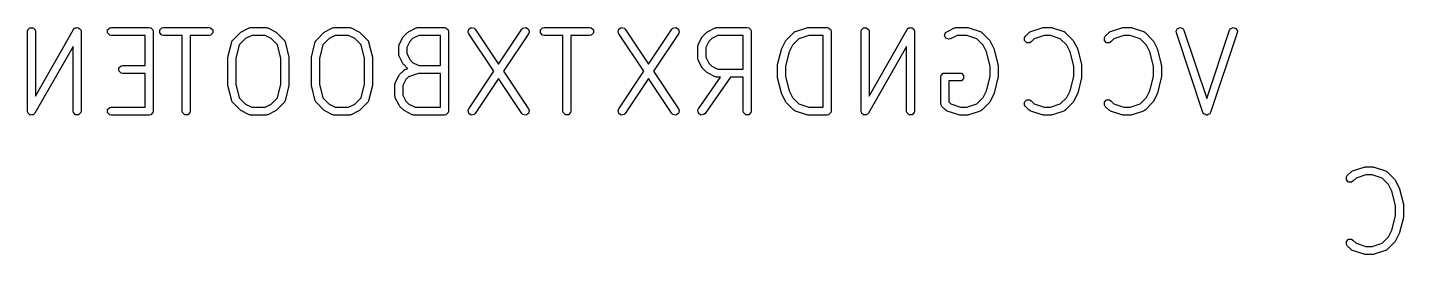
# Model space of a CAD drawing. Extents: x 109.6 to 193.5, y -118.1 to -78.4.
# Drawn here: x 158.46 to 175.72, y -81.26 to -78.41 of the extents above; entities that cross this region are included whole.
import ezdxf

# ---------------------------------------------------------------- set-up
doc = ezdxf.new("R2010")
doc.units = 0
doc.layers.add('BLACK', color=7, linetype='CONTINUOUS')

msp = doc.modelspace()

# ---------------------------------------------------------------- linework, layer by layer
at = {"layer": 'BLACK', "linetype": 'CONTINUOUS'}
for p, q in [((158.461904, -78.457419), (158.46571, -78.438285)), ((158.461904, -79.457419), (158.461904, -78.457419)), ((158.46571, -78.438285), (158.49277, -78.411225)), ((158.49277, -78.411225), (158.531038, -78.411225)), ((158.531038, -78.411225), (158.558098, -78.438285)), ((158.558098, -78.438285), (158.561904, -78.457419)), ((158.561904, -79.26914), (159.03992, -78.432612)), ((158.561904, -78.457419), (158.561904, -79.26914)), ((159.03992, -78.432612), (159.052718, -78.417887)), ((159.052718, -78.417887), (159.059342, -78.41608)), ((159.059342, -78.41608), (159.064198, -78.411225)), ((159.064198, -78.411225), (159.077146, -78.411225)), ((159.077146, -78.411225), (159.089638, -78.407818)), ((159.089638, -78.407818), (159.0956, -78.411225)), ((159.0956, -78.411225), (159.102466, -78.411225)), ((159.102466, -78.411225), (159.111619, -78.420378)), ((159.111619, -78.420378), (159.122864, -78.426804)), ((159.122864, -78.426804), (159.124671, -78.43343)), ((159.124671, -78.43343), (159.129526, -78.438285)), ((159.129526, -78.438285), (159.133332, -78.457419)), ((159.133332, -78.457419), (159.133332, -79.457419)), ((159.46571, -78.438285), (159.49277, -78.411225)), ((159.46571, -78.476553), (159.46571, -78.438285)), ((159.49277, -78.503613), (159.46571, -78.476553)), ((159.49277, -78.411225), (159.511904, -78.407419)), ((159.511904, -78.507419), (159.49277, -78.503613)), ((159.511904, -78.407419), (159.988094, -78.407419)), ((159.938094, -78.507419), (159.511904, -78.507419)), ((159.938094, -78.883609), (159.938094, -78.507419)), ((159.988094, -78.407419), (160.007228, -78.411225)), ((160.007228, -78.411225), (160.034288, -78.438285)), ((160.034288, -78.438285), (160.038094, -78.457419)), ((160.038094, -78.457419), (160.038094, -79.457419)), ((160.120472, -78.438285), (160.147532, -78.411225)), ((160.120472, -78.476553), (160.120472, -78.438285)), ((160.147532, -78.503613), (160.120472, -78.476553)), ((160.147532, -78.411225), (160.166666, -78.407419)), ((160.166666, -78.507419), (160.147532, -78.503613)), ((160.166666, -78.407419), (160.738094, -78.407419)), ((160.40238, -78.507419), (160.166666, -78.507419)), ((160.40238, -79.457419), (160.40238, -78.507419)), ((160.738094, -78.507419), (160.50238, -78.507419)), ((160.50238, -78.507419), (160.50238, -79.457419)), ((160.738094, -78.407419), (160.757228, -78.411225)), ((160.757228, -78.503613), (160.738094, -78.507419)), ((160.757228, -78.411225), (160.784288, -78.438285)), ((160.784288, -78.476553), (160.757228, -78.503613)), ((160.784288, -78.438285), (160.784288, -78.476553)), ((161.036073, -78.564921), (161.131311, -78.469683)), ((161.131311, -78.469683), (161.13797, -78.465232)), ((161.13797, -78.465232), (161.144305, -78.460317)), ((161.144305, -78.460317), (161.239543, -78.412698)), ((161.273708, -78.507419), (161.196282, -78.546131)), ((161.239543, -78.412698), (161.241958, -78.412036)), ((161.241958, -78.412036), (161.24277, -78.411225)), ((161.24277, -78.411225), (161.250631, -78.409661)), ((161.250631, -78.409661), (161.258359, -78.407545)), ((161.258359, -78.407545), (161.259447, -78.407907)), ((161.259447, -78.407907), (161.261904, -78.407419)), ((161.261904, -78.407419), (161.45238, -78.407419)), ((161.440577, -78.507419), (161.273708, -78.507419)), ((161.518001, -78.546131), (161.440577, -78.507419)), ((161.45238, -78.407419), (161.454836, -78.407907)), ((161.454836, -78.407907), (161.455925, -78.407545)), ((161.455925, -78.407545), (161.463652, -78.409661)), ((161.463652, -78.409661), (161.471514, -78.411225)), ((161.471514, -78.411225), (161.472325, -78.412036)), ((161.472325, -78.412036), (161.474741, -78.412698)), ((161.474741, -78.412698), (161.569978, -78.460316)), ((161.569978, -78.460316), (161.576311, -78.465231)), ((161.576311, -78.465231), (161.582973, -78.469683)), ((161.582973, -78.469683), (161.678211, -78.564921)), ((162.083692, -78.564921), (162.17893, -78.469683)), ((162.17893, -78.469683), (162.185589, -78.465232)), ((162.185589, -78.465232), (162.191924, -78.460317)), ((162.191924, -78.460317), (162.287162, -78.412698)), ((162.321327, -78.507419), (162.243901, -78.546131)), ((162.287162, -78.412698), (162.289577, -78.412036)), ((162.289577, -78.412036), (162.290389, -78.411225)), ((162.290389, -78.411225), (162.29825, -78.409661)), ((162.29825, -78.409661), (162.305978, -78.407545)), ((162.305978, -78.407545), (162.307066, -78.407907)), ((162.307066, -78.407907), (162.309523, -78.407419)), ((162.309523, -78.407419), (162.499999, -78.407419)), ((162.488196, -78.507419), (162.321327, -78.507419)), ((162.56562, -78.546131), (162.488196, -78.507419)), ((162.499999, -78.407419), (162.502455, -78.407907)), ((162.502455, -78.407907), (162.503544, -78.407545)), ((162.503544, -78.407545), (162.511271, -78.409661)), ((162.511271, -78.409661), (162.519133, -78.411225)), ((162.519133, -78.411225), (162.519944, -78.412036)), ((162.519944, -78.412036), (162.52236, -78.412698)), ((162.52236, -78.412698), (162.617597, -78.460316)), ((162.617597, -78.460316), (162.62393, -78.465231)), ((162.62393, -78.465231), (162.630592, -78.469683)), ((162.630592, -78.469683), (162.72583, -78.564921)), ((163.17893, -78.517302), (163.226548, -78.469683)), ((163.226548, -78.469683), (163.233214, -78.465228)), ((163.233214, -78.465228), (163.239543, -78.460317)), ((163.239543, -78.460317), (163.334781, -78.412698)), ((163.368946, -78.507419), (163.291522, -78.54613)), ((163.334781, -78.412698), (163.337196, -78.412036)), ((163.337196, -78.412036), (163.338008, -78.411225)), ((163.338008, -78.411225), (163.345869, -78.409661)), ((163.345869, -78.409661), (163.353597, -78.407545)), ((163.353597, -78.407545), (163.354685, -78.407907)), ((163.354685, -78.407907), (163.357142, -78.407419)), ((163.357142, -78.407419), (163.690475, -78.407419)), ((163.640475, -78.507419), (163.368946, -78.507419)), ((163.640475, -78.883609), (163.640475, -78.507419)), ((163.690475, -78.407419), (163.709609, -78.411225)), ((163.709609, -78.411225), (163.736669, -78.438285)), ((163.736669, -78.438285), (163.740475, -78.457419)), ((163.740475, -78.457419), (163.740475, -79.457419)), ((163.986665, -78.467122), (163.99417, -78.429597)), ((163.994111, -78.485154), (163.986665, -78.467122)), ((164.308954, -78.957419), (163.994111, -78.485154)), ((163.99417, -78.429597), (164.026011, -78.40837)), ((164.026011, -78.40837), (164.063536, -78.415875)), ((164.063536, -78.415875), (164.077317, -78.429684)), ((164.077317, -78.429684), (164.369046, -78.867279)), ((164.369046, -78.867279), (164.660777, -78.429684)), ((164.743982, -78.485154), (164.429139, -78.957419)), ((164.660777, -78.429684), (164.674558, -78.415875)), ((164.674558, -78.415875), (164.712083, -78.40837)), ((164.712083, -78.40837), (164.743924, -78.429597)), ((164.743924, -78.429597), (164.751429, -78.467122)), ((164.751429, -78.467122), (164.743982, -78.485154)), ((164.894282, -78.438285), (164.921342, -78.411225)), ((164.894282, -78.476553), (164.894282, -78.438285)), ((164.921342, -78.503613), (164.894282, -78.476553)), ((164.921342, -78.411225), (164.940476, -78.407419)), ((164.940476, -78.507419), (164.921342, -78.503613)), ((164.940476, -78.407419), (165.511904, -78.407419)), ((165.17619, -78.507419), (164.940476, -78.507419)), ((165.17619, -79.457419), (165.17619, -78.507419)), ((165.511904, -78.507419), (165.27619, -78.507419)), ((165.27619, -78.507419), (165.27619, -79.457419)), ((165.511904, -78.407419), (165.531038, -78.411225)), ((165.531038, -78.503613), (165.511904, -78.507419)), ((165.531038, -78.411225), (165.558098, -78.438285)), ((165.558098, -78.476553), (165.531038, -78.503613)), ((165.558098, -78.438285), (165.558098, -78.476553)), ((165.867617, -78.467122), (165.875122, -78.429597)), ((165.875063, -78.485154), (165.867617, -78.467122)), ((166.189906, -78.957419), (165.875063, -78.485154)), ((165.875122, -78.429597), (165.906963, -78.40837)), ((165.906963, -78.40837), (165.944488, -78.415875)), ((165.944488, -78.415875), (165.958269, -78.429684)), ((165.958269, -78.429684), (166.249998, -78.867279)), ((166.249998, -78.867279), (166.541729, -78.429684)), ((166.624934, -78.485154), (166.310091, -78.957419)), ((166.541729, -78.429684), (166.55551, -78.415875)), ((166.55551, -78.415875), (166.593035, -78.40837)), ((166.593035, -78.40837), (166.624876, -78.429597)), ((166.624876, -78.429597), (166.632381, -78.467122)), ((166.632381, -78.467122), (166.624934, -78.485154)), ((166.92893, -78.517302), (166.976548, -78.469683)), ((166.976548, -78.469683), (166.983214, -78.465228)), ((166.983214, -78.465228), (166.989543, -78.460317)), ((166.989543, -78.460317), (167.084781, -78.412698)), ((167.118946, -78.507419), (167.041522, -78.54613)), ((167.084781, -78.412698), (167.087196, -78.412036)), ((167.087196, -78.412036), (167.088008, -78.411225)), ((167.088008, -78.411225), (167.095869, -78.409661)), ((167.095869, -78.409661), (167.103597, -78.407545)), ((167.103597, -78.407545), (167.104685, -78.407907)), ((167.104685, -78.407907), (167.107142, -78.407419)), ((167.107142, -78.407419), (167.488094, -78.407419)), ((167.438094, -78.507419), (167.118946, -78.507419)), ((167.438094, -78.931228), (167.438094, -78.507419)), ((167.488094, -78.407419), (167.507228, -78.411225)), ((167.507228, -78.411225), (167.534288, -78.438285)), ((167.534288, -78.438285), (167.538094, -78.457419)), ((167.538094, -78.457419), (167.538094, -79.457419)), ((167.976549, -78.564921), (168.071787, -78.469683)), ((168.071787, -78.469683), (168.073868, -78.468292)), ((168.073868, -78.468292), (168.074382, -78.467265)), ((168.074382, -78.467265), (168.081347, -78.463294)), ((168.081347, -78.463294), (168.088008, -78.458844)), ((168.088008, -78.458844), (168.089156, -78.458844)), ((168.089156, -78.458844), (168.091331, -78.457604)), ((168.091331, -78.457604), (168.234187, -78.409985)), ((168.258112, -78.507419), (168.13415, -78.548739)), ((168.234187, -78.409985), (168.242137, -78.408982)), ((168.242137, -78.408982), (168.249999, -78.407419)), ((168.249999, -78.407419), (168.488094, -78.407419)), ((168.438094, -78.507419), (168.258112, -78.507419)), ((168.438094, -79.407419), (168.438094, -78.507419)), ((168.488094, -78.407419), (168.507228, -78.411225)), ((168.507228, -78.411225), (168.534288, -78.438285)), ((168.534288, -78.438285), (168.538094, -78.457419)), ((168.538094, -78.457419), (168.538094, -79.457419)), ((168.914285, -78.457419), (168.918091, -78.438285)), ((168.914285, -79.457419), (168.914285, -78.457419)), ((168.918091, -78.438285), (168.945151, -78.411225)), ((168.945151, -78.411225), (168.983419, -78.411225)), ((168.983419, -78.411225), (169.010479, -78.438285)), ((169.010479, -78.438285), (169.014285, -78.457419)), ((169.014285, -79.26914), (169.492301, -78.432612)), ((169.014285, -78.457419), (169.014285, -79.26914)), ((169.492301, -78.432612), (169.505099, -78.417887)), ((169.505099, -78.417887), (169.511723, -78.41608)), ((169.511723, -78.41608), (169.516579, -78.411225)), ((169.516579, -78.411225), (169.529527, -78.411225)), ((169.529527, -78.411225), (169.542019, -78.407818)), ((169.542019, -78.407818), (169.547981, -78.411225)), ((169.547981, -78.411225), (169.554847, -78.411225)), ((169.554847, -78.411225), (169.564, -78.420378)), ((169.564, -78.420378), (169.575245, -78.426804)), ((169.575245, -78.426804), (169.577052, -78.43343)), ((169.577052, -78.43343), (169.581907, -78.438285)), ((169.581907, -78.438285), (169.585713, -78.457419)), ((169.585713, -78.457419), (169.585713, -79.457419)), ((169.96203, -78.508583), (169.974131, -78.472278)), ((169.979144, -78.542811), (169.96203, -78.508583)), ((169.974131, -78.472278), (169.989543, -78.460317)), ((169.989543, -78.460317), (170.084781, -78.412698)), ((170.118946, -78.507419), (170.034265, -78.549759)), ((170.084781, -78.412698), (170.087196, -78.412036)), ((170.087196, -78.412036), (170.088008, -78.411225)), ((170.088008, -78.411225), (170.095869, -78.409661)), ((170.095869, -78.409661), (170.103597, -78.407545)), ((170.103597, -78.407545), (170.104685, -78.407907)), ((170.104685, -78.407907), (170.107142, -78.407419)), ((170.107142, -78.407419), (170.249999, -78.407419)), ((170.241886, -78.507419), (170.118946, -78.507419)), ((170.365847, -78.548739), (170.241886, -78.507419)), ((170.249999, -78.407419), (170.257861, -78.408982)), ((170.257861, -78.408982), (170.26581, -78.409985)), ((170.26581, -78.409985), (170.408667, -78.457604)), ((170.408667, -78.457604), (170.410842, -78.458844)), ((170.410842, -78.458844), (170.41199, -78.458844)), ((170.41199, -78.458844), (170.418654, -78.463297)), ((170.418654, -78.463297), (170.425615, -78.467265)), ((170.425615, -78.467265), (170.426128, -78.468291)), ((170.426128, -78.468291), (170.428211, -78.469683)), ((170.428211, -78.469683), (170.523449, -78.564921)), ((170.976549, -78.517302), (171.024167, -78.469683)), ((171.024167, -78.469683), (171.026249, -78.468291)), ((171.026249, -78.468291), (171.026763, -78.467265)), ((171.026763, -78.467265), (171.033721, -78.463298)), ((171.033721, -78.463298), (171.040388, -78.458844)), ((171.040388, -78.458844), (171.041537, -78.458844)), ((171.041537, -78.458844), (171.043712, -78.457604)), ((171.043712, -78.457604), (171.186568, -78.409985)), ((171.210493, -78.507419), (171.086532, -78.548739)), ((171.186568, -78.409985), (171.194518, -78.408982)), ((171.194518, -78.408982), (171.20238, -78.407419)), ((171.20238, -78.407419), (171.297618, -78.407419)), ((171.289505, -78.507419), (171.210493, -78.507419)), ((171.413466, -78.548739), (171.289505, -78.507419)), ((171.297618, -78.407419), (171.30548, -78.408982)), ((171.30548, -78.408982), (171.313429, -78.409985)), ((171.313429, -78.409985), (171.456286, -78.457604)), ((171.456286, -78.457604), (171.458461, -78.458844)), ((171.458461, -78.458844), (171.459609, -78.458844)), ((171.459609, -78.458844), (171.466273, -78.463297)), ((171.466273, -78.463297), (171.473234, -78.467265)), ((171.473234, -78.467265), (171.473747, -78.468291)), ((171.473747, -78.468291), (171.47583, -78.469683)), ((171.47583, -78.469683), (171.571068, -78.564921)), ((171.976549, -78.517302), (172.024167, -78.469683)), ((172.024167, -78.469683), (172.026249, -78.468291)), ((172.026249, -78.468291), (172.026763, -78.467265)), ((172.026763, -78.467265), (172.033721, -78.463298)), ((172.033721, -78.463298), (172.040388, -78.458844)), ((172.040388, -78.458844), (172.041537, -78.458844)), ((172.041537, -78.458844), (172.043712, -78.457604)), ((172.043712, -78.457604), (172.186568, -78.409985)), ((172.210493, -78.507419), (172.086532, -78.548739)), ((172.186568, -78.409985), (172.194518, -78.408982)), ((172.194518, -78.408982), (172.20238, -78.407419)), ((172.20238, -78.407419), (172.297618, -78.407419)), ((172.289505, -78.507419), (172.210493, -78.507419)), ((172.413466, -78.548739), (172.289505, -78.507419)), ((172.297618, -78.407419), (172.30548, -78.408982)), ((172.30548, -78.408982), (172.313429, -78.409985)), ((172.313429, -78.409985), (172.456286, -78.457604)), ((172.456286, -78.457604), (172.458461, -78.458844)), ((172.458461, -78.458844), (172.459609, -78.458844)), ((172.459609, -78.458844), (172.466273, -78.463297)), ((172.466273, -78.463297), (172.473234, -78.467265)), ((172.473234, -78.467265), (172.473747, -78.468291)), ((172.473747, -78.468291), (172.47583, -78.469683)), ((172.47583, -78.469683), (172.571068, -78.564921)), ((172.866792, -78.453875), (172.883906, -78.419646)), ((172.869232, -78.47323), (172.866792, -78.453875)), ((173.202565, -79.47323), (172.869232, -78.47323)), ((172.883906, -78.419646), (172.92021, -78.407545)), ((172.92021, -78.407545), (172.954439, -78.424659)), ((172.954439, -78.424659), (172.9641, -78.441608)), ((172.9641, -78.441608), (173.249999, -79.299305)), ((173.249999, -79.299305), (173.535898, -78.441608)), ((173.630766, -78.473231), (173.297433, -79.47323)), ((173.535898, -78.441608), (173.545559, -78.42466)), ((173.545559, -78.42466), (173.579788, -78.407545)), ((173.579788, -78.407545), (173.616092, -78.419647)), ((173.616092, -78.419647), (173.633206, -78.453875)), ((173.633206, -78.453875), (173.630766, -78.473231)), ((159.033332, -78.645697), (158.555316, -79.482226)), ((159.033332, -79.457419), (159.033332, -78.645697)), ((160.975302, -78.778625), (161.022921, -78.588149)), ((161.022921, -78.588149), (161.025234, -78.583252)), ((161.025234, -78.581142), (161.028637, -78.576048)), ((161.025234, -78.583252), (161.025234, -78.581142)), ((161.028637, -78.576048), (161.031254, -78.57051)), ((161.031254, -78.57051), (161.033064, -78.569423)), ((161.033064, -78.569423), (161.036073, -78.564921)), ((161.116576, -78.625837), (161.073809, -78.796907)), ((161.196282, -78.546131), (161.116576, -78.625837)), ((161.597707, -78.625837), (161.518001, -78.546131)), ((161.640475, -78.796907), (161.597707, -78.625837)), ((161.678211, -78.564921), (161.681219, -78.569423)), ((161.681219, -78.569423), (161.68303, -78.57051)), ((161.68303, -78.57051), (161.685646, -78.576048)), ((161.685646, -78.576048), (161.68905, -78.581142)), ((161.68905, -78.581142), (161.68905, -78.583252)), ((161.68905, -78.583252), (161.691363, -78.588149)), ((161.691363, -78.588149), (161.738982, -78.778625)), ((162.022921, -78.778625), (162.07054, -78.588149)), ((162.07054, -78.588149), (162.072853, -78.583252)), ((162.072853, -78.581142), (162.076256, -78.576048)), ((162.072853, -78.583252), (162.072853, -78.581142)), ((162.076256, -78.576048), (162.078873, -78.57051)), ((162.078873, -78.57051), (162.080683, -78.569423)), ((162.080683, -78.569423), (162.083692, -78.564921)), ((162.164195, -78.625837), (162.121428, -78.796907)), ((162.243901, -78.546131), (162.164195, -78.625837)), ((162.645326, -78.625837), (162.56562, -78.546131)), ((162.688094, -78.796907), (162.645326, -78.625837)), ((162.72583, -78.564921), (162.728838, -78.569423)), ((162.728838, -78.569423), (162.730649, -78.57051)), ((162.730649, -78.57051), (162.733265, -78.576048)), ((162.733265, -78.576048), (162.736669, -78.581142)), ((162.736669, -78.581142), (162.736669, -78.583252)), ((162.736669, -78.583252), (162.738982, -78.588149)), ((162.738982, -78.588149), (162.786601, -78.778625)), ((163.116666, -78.647895), (163.117154, -78.645438)), ((163.116666, -78.743133), (163.116666, -78.647895)), ((163.116792, -78.64435), (163.118908, -78.636622)), ((163.117154, -78.645438), (163.116792, -78.64435)), ((163.118908, -78.636622), (163.120472, -78.628761)), ((163.120472, -78.628761), (163.121283, -78.627949)), ((163.121283, -78.627949), (163.121945, -78.625534)), ((163.121945, -78.625534), (163.169563, -78.530297)), ((163.169563, -78.530297), (163.174478, -78.523963)), ((163.174478, -78.523963), (163.17893, -78.517302)), ((163.255377, -78.582274), (163.216666, -78.659698)), ((163.216666, -78.659698), (163.216666, -78.73133)), ((163.291522, -78.54613), (163.255377, -78.582274)), ((166.866666, -78.647895), (166.867154, -78.645438)), ((166.866666, -78.790752), (166.866666, -78.647895)), ((166.866792, -78.64435), (166.868908, -78.636622)), ((166.867154, -78.645438), (166.866792, -78.64435)), ((166.868908, -78.636622), (166.870472, -78.628761)), ((166.870472, -78.628761), (166.871283, -78.627949)), ((166.871283, -78.627949), (166.871945, -78.625534)), ((166.871945, -78.625534), (166.919563, -78.530297)), ((166.919563, -78.530297), (166.924478, -78.523963)), ((166.924478, -78.523963), (166.92893, -78.517302)), ((167.005377, -78.582274), (166.966666, -78.659698)), ((166.966666, -78.659698), (166.966666, -78.778949)), ((167.041522, -78.54613), (167.005377, -78.582274)), ((167.915778, -78.683387), (167.918117, -78.678434)), ((167.918117, -78.678434), (167.919564, -78.673153)), ((167.919564, -78.673153), (167.967182, -78.577916)), ((167.967182, -78.577916), (167.972097, -78.571582)), ((167.972097, -78.571582), (167.976549, -78.564921)), ((168.052997, -78.629893), (168.011461, -78.712965)), ((168.13415, -78.548739), (168.052997, -78.629893)), ((169.485713, -78.645697), (169.007697, -79.482226)), ((169.485713, -79.457419), (169.485713, -78.645697)), ((170.015449, -78.554912), (169.979144, -78.542811)), ((170.034265, -78.549759), (170.015449, -78.554912)), ((170.447, -78.629892), (170.365847, -78.548739)), ((170.488537, -78.712966), (170.447, -78.629892)), ((170.523449, -78.564921), (170.527899, -78.57158)), ((170.527899, -78.57158), (170.532815, -78.577915)), ((170.532815, -78.577915), (170.580434, -78.673153)), ((170.580434, -78.673153), (170.58188, -78.678434)), ((170.58188, -78.678434), (170.58422, -78.683387)), ((170.96571, -78.533523), (170.976549, -78.517302)), ((170.96571, -78.571791), (170.96571, -78.533523)), ((170.99277, -78.598851), (170.96571, -78.571791)), ((171.031038, -78.598851), (170.99277, -78.598851)), ((171.047259, -78.588012), (171.031038, -78.598851)), ((171.086532, -78.548739), (171.047259, -78.588012)), ((171.494619, -78.629892), (171.413466, -78.548739)), ((171.536156, -78.712966), (171.494619, -78.629892)), ((171.571068, -78.564921), (171.575518, -78.57158)), ((171.575518, -78.57158), (171.580434, -78.577915)), ((171.580434, -78.577915), (171.628053, -78.673153)), ((171.628053, -78.673153), (171.629499, -78.678434)), ((171.629499, -78.678434), (171.631839, -78.683387)), ((171.96571, -78.533523), (171.976549, -78.517302)), ((171.96571, -78.571791), (171.96571, -78.533523)), ((171.99277, -78.598851), (171.96571, -78.571791)), ((172.031038, -78.598851), (171.99277, -78.598851)), ((172.047259, -78.588012), (172.031038, -78.598851)), ((172.086532, -78.548739), (172.047259, -78.588012)), ((172.494619, -78.629892), (172.413466, -78.548739)), ((172.536156, -78.712966), (172.494619, -78.629892)), ((172.571068, -78.564921), (172.575518, -78.57158)), ((172.575518, -78.57158), (172.580434, -78.577915)), ((172.580434, -78.577915), (172.628053, -78.673153)), ((172.628053, -78.673153), (172.629499, -78.678434)), ((172.629499, -78.678434), (172.631839, -78.683387)), ((160.973809, -78.790752), (160.975004, -78.784742)), ((160.973809, -79.124085), (160.973809, -78.790752)), ((160.975004, -78.784742), (160.975302, -78.778625)), ((161.073809, -78.796907), (161.073809, -79.11793)), ((161.640475, -79.11793), (161.640475, -78.796907)), ((161.738982, -78.778625), (161.739279, -78.784742)), ((161.739279, -78.784742), (161.740475, -78.790752)), ((161.740475, -78.790752), (161.740475, -79.124085)), ((162.021428, -78.790752), (162.022623, -78.784742)), ((162.021428, -79.124085), (162.021428, -78.790752)), ((162.022623, -78.784742), (162.022921, -78.778625)), ((162.121428, -78.796907), (162.121428, -79.11793)), ((162.688094, -79.11793), (162.688094, -78.796907)), ((162.786601, -78.778625), (162.786898, -78.784742)), ((162.786898, -78.784742), (162.788094, -78.790752)), ((162.788094, -78.790752), (162.788094, -79.124085)), ((163.117154, -78.745589), (163.116666, -78.743133)), ((163.116792, -78.746678), (163.117154, -78.745589)), ((163.118908, -78.754405), (163.116792, -78.746678)), ((163.120472, -78.762267), (163.118908, -78.754405)), ((163.121283, -78.763078), (163.120472, -78.762267)), ((163.121945, -78.765494), (163.121283, -78.763078)), ((163.169563, -78.860731), (163.121945, -78.765494)), ((163.216666, -78.73133), (163.255377, -78.808753)), ((163.255377, -78.808753), (163.291522, -78.844897)), ((163.291522, -78.844897), (163.368946, -78.883609)), ((166.867154, -78.793208), (166.866666, -78.790752)), ((166.866792, -78.794297), (166.867154, -78.793208)), ((166.868908, -78.802024), (166.866792, -78.794297)), ((166.870472, -78.809886), (166.868908, -78.802024)), ((166.871283, -78.810697), (166.870472, -78.809886)), ((166.871945, -78.813113), (166.871283, -78.810697)), ((166.919563, -78.90835), (166.871945, -78.813113)), ((166.966666, -78.778949), (167.005377, -78.856372)), ((167.868159, -78.873863), (167.915778, -78.683387)), ((168.011461, -78.712965), (167.966666, -78.892145)), ((170.533332, -78.892145), (170.488537, -78.712966)), ((170.58422, -78.683387), (170.631839, -78.873863)), ((171.580951, -78.892145), (171.536156, -78.712966)), ((171.631839, -78.683387), (171.679458, -78.873863)), ((172.580951, -78.892145), (172.536156, -78.712966)), ((172.631839, -78.683387), (172.679458, -78.873863)), ((159.608567, -78.914475), (159.635627, -78.887415)), ((159.608567, -78.952743), (159.608567, -78.914475)), ((159.635627, -78.979803), (159.608567, -78.952743)), ((159.635627, -78.887415), (159.654761, -78.883609)), ((159.654761, -78.983609), (159.635627, -78.979803)), ((159.654761, -78.883609), (159.938094, -78.883609)), ((159.938094, -78.983609), (159.654761, -78.983609)), ((159.938094, -79.407419), (159.938094, -78.983609)), ((163.074326, -79.101724), (163.121944, -79.006487)), ((163.121944, -79.006487), (163.126859, -79.000153)), ((163.126859, -79.000153), (163.131311, -78.993492)), ((163.131311, -78.993492), (163.178929, -78.945873)), ((163.174478, -78.867064), (163.169563, -78.860731)), ((163.17893, -78.873726), (163.174478, -78.867064)), ((163.178929, -78.945873), (163.181011, -78.944481)), ((163.226548, -78.921345), (163.17893, -78.873726)), ((163.181011, -78.944481), (163.181525, -78.943455)), ((163.181525, -78.943455), (163.188483, -78.939488)), ((163.188483, -78.939488), (163.19515, -78.935034)), ((163.19515, -78.935034), (163.196299, -78.935034)), ((163.196299, -78.935034), (163.198474, -78.933794)), ((163.198474, -78.933794), (163.229634, -78.923407)), ((163.241294, -79.024929), (163.207758, -79.058464)), ((163.229634, -78.923407), (163.226548, -78.921345)), ((163.365255, -78.983609), (163.241294, -79.024929)), ((163.640475, -78.983609), (163.365255, -78.983609)), ((163.368946, -78.883609), (163.640475, -78.883609)), ((163.640475, -79.407419), (163.640475, -78.983609)), ((163.994111, -79.429684), (164.308954, -78.957419)), ((164.429139, -78.957419), (164.743982, -79.429684)), ((165.875063, -79.429684), (166.189906, -78.957419)), ((166.310091, -78.957419), (166.624934, -79.429684)), ((166.924478, -78.914683), (166.919563, -78.90835)), ((166.92893, -78.921345), (166.924478, -78.914683)), ((166.976548, -78.968964), (166.92893, -78.921345)), ((166.983214, -78.973418), (166.976548, -78.968964)), ((166.989543, -78.97833), (166.983214, -78.973418)), ((167.084781, -79.025949), (166.989543, -78.97833)), ((167.005377, -78.856372), (167.041522, -78.892516)), ((167.041522, -78.892516), (167.118946, -78.931228)), ((167.087196, -79.02661), (167.084781, -79.025949)), ((167.088008, -79.027422), (167.087196, -79.02661)), ((167.118946, -78.931228), (167.438094, -78.931228)), ((167.866666, -78.88599), (167.867861, -78.87998)), ((167.866666, -79.028847), (167.866666, -78.88599)), ((167.867861, -78.87998), (167.868159, -78.873863)), ((167.966666, -78.892145), (167.966666, -79.022692)), ((167.966666, -79.022692), (168.011461, -79.201872)), ((169.914285, -79.028847), (169.918091, -79.009713)), ((169.918091, -79.009713), (169.945151, -78.982653)), ((169.945151, -78.982653), (169.964285, -78.978847)), ((169.964285, -78.978847), (170.154761, -78.978847)), ((170.154761, -78.978847), (170.173895, -78.982653)), ((170.173895, -78.982653), (170.200955, -79.009713)), ((170.200955, -79.009713), (170.200955, -79.047981)), ((170.488537, -79.20187), (170.533332, -79.022692)), ((170.533332, -79.022692), (170.533332, -78.892145)), ((170.631839, -78.873863), (170.632136, -78.87998)), ((170.632136, -78.87998), (170.633332, -78.88599)), ((170.633332, -78.88599), (170.633332, -79.028847)), ((171.536156, -79.20187), (171.580951, -79.022692)), ((171.580951, -79.022692), (171.580951, -78.892145)), ((171.679458, -78.873863), (171.679755, -78.87998)), ((171.679755, -78.87998), (171.680951, -78.88599)), ((171.680951, -78.88599), (171.680951, -79.028847)), ((172.536156, -79.20187), (172.580951, -79.022692)), ((172.580951, -79.022692), (172.580951, -78.892145)), ((172.679458, -78.873863), (172.679755, -78.87998)), ((172.679755, -78.87998), (172.680951, -78.88599)), ((172.680951, -78.88599), (172.680951, -79.028847)), ((160.975004, -79.130094), (160.973809, -79.124085)), ((160.975302, -79.136212), (160.975004, -79.130094)), ((161.022921, -79.326688), (160.975302, -79.136212)), ((161.073809, -79.11793), (161.116576, -79.288998)), ((161.597707, -79.288999), (161.640475, -79.11793)), ((161.738982, -79.136212), (161.691363, -79.326688)), ((161.739279, -79.130094), (161.738982, -79.136212)), ((161.740475, -79.124085), (161.739279, -79.130094)), ((162.022623, -79.130094), (162.021428, -79.124085)), ((162.022921, -79.136212), (162.022623, -79.130094)), ((162.07054, -79.326688), (162.022921, -79.136212)), ((162.121428, -79.11793), (162.164195, -79.288998)), ((162.645326, -79.288999), (162.688094, -79.11793)), ((162.786601, -79.136212), (162.738982, -79.326688)), ((162.786898, -79.130094), (162.786601, -79.136212)), ((162.788094, -79.124085), (162.786898, -79.130094)), ((163.069047, -79.124085), (163.069535, -79.121628)), ((163.069047, -79.266942), (163.069047, -79.124085)), ((163.069173, -79.12054), (163.071289, -79.112812)), ((163.069535, -79.121628), (163.069173, -79.12054)), ((163.071289, -79.112812), (163.072853, -79.104951)), ((163.072853, -79.104951), (163.073664, -79.104139)), ((163.073664, -79.104139), (163.074326, -79.101724)), ((163.207758, -79.058464), (163.169047, -79.135888)), ((163.169047, -79.135888), (163.169047, -79.255139)), ((164.369046, -79.047558), (164.077317, -79.485154)), ((164.660777, -79.485154), (164.369046, -79.047558)), ((166.249998, -79.047558), (165.958269, -79.485154)), ((166.541729, -79.485154), (166.249998, -79.047558)), ((166.875704, -79.428746), (167.153966, -79.031228)), ((167.276032, -79.031228), (166.957628, -79.486092)), ((167.095869, -79.028985), (167.088008, -79.027422)), ((167.103597, -79.031102), (167.095869, -79.028985)), ((167.104685, -79.030739), (167.103597, -79.031102)), ((167.107142, -79.031228), (167.104685, -79.030739)), ((167.153966, -79.031228), (167.107142, -79.031228)), ((167.438094, -79.031228), (167.276032, -79.031228)), ((167.438094, -79.457419), (167.438094, -79.031228)), ((167.867861, -79.034856), (167.866666, -79.028847)), ((167.868159, -79.040974), (167.867861, -79.034856)), ((167.915778, -79.23145), (167.868159, -79.040974)), ((169.914285, -79.36218), (169.914285, -79.028847)), ((170.154761, -79.078847), (170.014285, -79.078847)), ((170.014285, -79.078847), (170.014285, -79.341469)), ((170.173895, -79.075041), (170.154761, -79.078847)), ((170.200955, -79.047981), (170.173895, -79.075041)), ((170.631839, -79.040974), (170.58422, -79.23145)), ((170.632136, -79.034856), (170.631839, -79.040974)), ((170.633332, -79.028847), (170.632136, -79.034856)), ((171.679458, -79.040974), (171.631839, -79.23145)), ((171.679755, -79.034856), (171.679458, -79.040974)), ((171.680951, -79.028847), (171.679755, -79.034856)), ((172.679458, -79.040974), (172.631839, -79.23145)), ((172.679755, -79.034856), (172.679458, -79.040974)), ((172.680951, -79.028847), (172.679755, -79.034856)), ((161.025234, -79.331584), (161.022921, -79.326688)), ((161.025234, -79.333695), (161.025234, -79.331584)), ((161.028638, -79.33879), (161.025234, -79.333695)), ((161.031254, -79.344327), (161.028638, -79.33879)), ((161.033062, -79.345412), (161.031254, -79.344327)), ((161.036072, -79.349916), (161.033062, -79.345412)), ((161.131311, -79.445155), (161.036072, -79.349916)), ((161.116576, -79.288998), (161.196285, -79.368707)), ((161.196285, -79.368707), (161.273708, -79.407419)), ((161.440577, -79.407419), (161.517999, -79.368708)), ((161.517999, -79.368708), (161.597707, -79.288999)), ((161.678212, -79.349916), (161.582974, -79.445155)), ((161.681221, -79.345412), (161.678212, -79.349916)), ((161.68303, -79.344327), (161.681221, -79.345412)), ((161.685645, -79.33879), (161.68303, -79.344327)), ((161.68905, -79.333695), (161.685645, -79.33879)), ((161.691363, -79.326688), (161.68905, -79.331584)), ((161.68905, -79.331584), (161.68905, -79.333695)), ((162.072853, -79.331584), (162.07054, -79.326688)), ((162.072853, -79.333695), (162.072853, -79.331584)), ((162.076257, -79.33879), (162.072853, -79.333695)), ((162.078873, -79.344327), (162.076257, -79.33879)), ((162.080681, -79.345412), (162.078873, -79.344327)), ((162.083691, -79.349916), (162.080681, -79.345412)), ((162.17893, -79.445155), (162.083691, -79.349916)), ((162.164195, -79.288998), (162.243904, -79.368707)), ((162.243904, -79.368707), (162.321327, -79.407419)), ((162.488196, -79.407419), (162.565618, -79.368708)), ((162.565618, -79.368708), (162.645326, -79.288999)), ((162.725831, -79.349916), (162.630593, -79.445155)), ((162.72884, -79.345412), (162.725831, -79.349916)), ((162.730649, -79.344327), (162.72884, -79.345412)), ((162.733264, -79.33879), (162.730649, -79.344327)), ((162.736669, -79.333695), (162.733264, -79.33879)), ((162.738982, -79.326688), (162.736669, -79.331584)), ((162.736669, -79.331584), (162.736669, -79.333695)), ((163.069535, -79.269398), (163.069047, -79.266942)), ((163.069173, -79.270487), (163.069535, -79.269398)), ((163.071289, -79.278214), (163.069173, -79.270487)), ((163.072853, -79.286076), (163.071289, -79.278214)), ((163.073664, -79.286887), (163.072853, -79.286076)), ((163.074326, -79.289303), (163.073664, -79.286887)), ((163.121944, -79.38454), (163.074326, -79.289303)), ((163.169047, -79.255139), (163.207758, -79.332561)), ((163.207758, -79.332561), (163.243904, -79.368708)), ((163.243904, -79.368708), (163.321327, -79.407419)), ((167.918117, -79.236402), (167.915778, -79.23145)), ((167.919564, -79.241684), (167.918117, -79.236402)), ((167.967182, -79.336921), (167.919564, -79.241684)), ((167.972093, -79.343249), (167.967182, -79.336921)), ((167.976548, -79.349916), (167.972093, -79.343249)), ((168.071787, -79.445155), (167.976548, -79.349916)), ((168.011461, -79.201872), (168.052996, -79.284942)), ((168.052996, -79.284942), (168.134152, -79.366099)), ((168.134152, -79.366099), (168.258112, -79.407419)), ((169.918091, -79.381314), (169.914285, -79.36218)), ((170.014285, -79.341469), (170.038914, -79.366099)), ((170.038914, -79.366099), (170.162874, -79.407419)), ((170.241886, -79.407419), (170.365846, -79.366098)), ((170.365846, -79.366098), (170.447, -79.284944)), ((170.52345, -79.349916), (170.428212, -79.445155)), ((170.447, -79.284944), (170.488537, -79.20187)), ((170.527903, -79.34325), (170.52345, -79.349916)), ((170.532815, -79.336922), (170.527903, -79.34325)), ((170.580434, -79.241684), (170.532815, -79.336922)), ((170.58188, -79.236402), (170.580434, -79.241684)), ((170.58422, -79.23145), (170.58188, -79.236402)), ((170.96571, -79.343045), (170.99277, -79.315986)), ((170.96571, -79.381314), (170.96571, -79.343045)), ((170.99277, -79.315986), (171.031039, -79.315986)), ((171.031039, -79.315986), (171.04726, -79.326825)), ((171.04726, -79.326825), (171.086533, -79.366099)), ((171.086533, -79.366099), (171.210493, -79.407419)), ((171.289505, -79.407419), (171.413465, -79.366098)), ((171.413465, -79.366098), (171.494619, -79.284944)), ((171.571069, -79.349916), (171.475831, -79.445155)), ((171.494619, -79.284944), (171.536156, -79.20187)), ((171.575522, -79.34325), (171.571069, -79.349916)), ((171.580434, -79.336922), (171.575522, -79.34325)), ((171.628053, -79.241684), (171.580434, -79.336922)), ((171.629499, -79.236402), (171.628053, -79.241684)), ((171.631839, -79.23145), (171.629499, -79.236402)), ((171.96571, -79.343045), (171.99277, -79.315986)), ((171.96571, -79.381314), (171.96571, -79.343045)), ((171.99277, -79.315986), (172.031039, -79.315986)), ((172.031039, -79.315986), (172.04726, -79.326825)), ((172.04726, -79.326825), (172.086533, -79.366099)), ((172.086533, -79.366099), (172.210493, -79.407419)), ((172.289505, -79.407419), (172.413465, -79.366098)), ((172.413465, -79.366098), (172.494619, -79.284944)), ((172.571069, -79.349916), (172.475831, -79.445155)), ((172.494619, -79.284944), (172.536156, -79.20187)), ((172.575522, -79.34325), (172.571069, -79.349916)), ((172.580434, -79.336922), (172.575522, -79.34325)), ((172.628053, -79.241684), (172.580434, -79.336922)), ((172.629499, -79.236402), (172.628053, -79.241684)), ((172.631839, -79.23145), (172.629499, -79.236402)), ((158.46571, -79.476553), (158.461904, -79.457419)), ((158.470564, -79.481407), (158.46571, -79.476553)), ((158.472372, -79.488034), (158.470564, -79.481407)), ((158.483616, -79.494459), (158.472372, -79.488034)), ((158.49277, -79.503613), (158.483616, -79.494459)), ((158.499636, -79.503613), (158.49277, -79.503613)), ((158.505598, -79.50702), (158.499636, -79.503613)), ((158.518091, -79.503613), (158.505598, -79.50702)), ((158.531038, -79.503613), (158.518091, -79.503613)), ((158.535892, -79.498758), (158.531038, -79.503613)), ((158.542519, -79.496951), (158.535892, -79.498758)), ((158.555316, -79.482226), (158.542519, -79.496951)), ((159.037138, -79.476553), (159.033332, -79.457419)), ((159.064198, -79.503613), (159.037138, -79.476553)), ((159.102466, -79.503613), (159.064198, -79.503613)), ((159.129526, -79.476553), (159.102466, -79.503613)), ((159.133332, -79.457419), (159.129526, -79.476553)), ((159.46571, -79.438285), (159.49277, -79.411225)), ((159.46571, -79.476553), (159.46571, -79.438285)), ((159.49277, -79.503613), (159.46571, -79.476553)), ((159.49277, -79.411225), (159.511904, -79.407419)), ((159.511904, -79.507419), (159.49277, -79.503613)), ((159.511904, -79.407419), (159.938094, -79.407419)), ((159.988094, -79.507419), (159.511904, -79.507419)), ((160.007228, -79.503613), (159.988094, -79.507419)), ((160.034288, -79.476553), (160.007228, -79.503613)), ((160.038094, -79.457419), (160.034288, -79.476553)), ((160.406186, -79.476553), (160.40238, -79.457419)), ((160.433246, -79.503613), (160.406186, -79.476553)), ((160.471514, -79.503613), (160.433246, -79.503613)), ((160.498574, -79.476553), (160.471514, -79.503613)), ((160.50238, -79.457419), (160.498574, -79.476553)), ((161.13797, -79.449605), (161.131311, -79.445155)), ((161.144305, -79.454521), (161.13797, -79.449605)), ((161.239543, -79.50214), (161.144305, -79.454521)), ((161.241958, -79.502801), (161.239543, -79.50214)), ((161.24277, -79.503613), (161.241958, -79.502801)), ((161.250631, -79.505176), (161.24277, -79.503613)), ((161.258359, -79.507293), (161.250631, -79.505176)), ((161.259447, -79.50693), (161.258359, -79.507293)), ((161.261904, -79.507419), (161.259447, -79.50693)), ((161.45238, -79.507419), (161.261904, -79.507419)), ((161.273708, -79.407419), (161.440577, -79.407419)), ((161.454836, -79.50693), (161.45238, -79.507419)), ((161.455925, -79.507293), (161.454836, -79.50693)), ((161.463652, -79.505176), (161.455925, -79.507293)), ((161.471514, -79.503613), (161.463652, -79.505176)), ((161.472325, -79.502801), (161.471514, -79.503613)), ((161.474741, -79.50214), (161.472325, -79.502801)), ((161.569978, -79.454522), (161.474741, -79.50214)), ((161.576305, -79.449611), (161.569978, -79.454522)), ((161.582974, -79.445155), (161.576305, -79.449611)), ((162.185589, -79.449605), (162.17893, -79.445155)), ((162.191924, -79.454521), (162.185589, -79.449605)), ((162.287162, -79.50214), (162.191924, -79.454521)), ((162.289577, -79.502801), (162.287162, -79.50214)), ((162.290389, -79.503613), (162.289577, -79.502801)), ((162.29825, -79.505176), (162.290389, -79.503613)), ((162.305978, -79.507293), (162.29825, -79.505176)), ((162.307066, -79.50693), (162.305978, -79.507293)), ((162.309523, -79.507419), (162.307066, -79.50693)), ((162.499999, -79.507419), (162.309523, -79.507419)), ((162.321327, -79.407419), (162.488196, -79.407419)), ((162.502455, -79.50693), (162.499999, -79.507419)), ((162.503544, -79.507293), (162.502455, -79.50693)), ((162.511271, -79.505176), (162.503544, -79.507293)), ((162.519133, -79.503613), (162.511271, -79.505176)), ((162.519944, -79.502801), (162.519133, -79.503613)), ((162.52236, -79.50214), (162.519944, -79.502801)), ((162.617597, -79.454522), (162.52236, -79.50214)), ((162.623924, -79.449611), (162.617597, -79.454522)), ((162.630593, -79.445155), (162.623924, -79.449611)), ((163.126855, -79.390868), (163.121944, -79.38454)), ((163.13131, -79.397535), (163.126855, -79.390868)), ((163.178929, -79.445155), (163.13131, -79.397535)), ((163.185595, -79.449609), (163.178929, -79.445155)), ((163.191924, -79.454521), (163.185595, -79.449609)), ((163.287162, -79.50214), (163.191924, -79.454521)), ((163.289577, -79.502801), (163.287162, -79.50214)), ((163.290389, -79.503613), (163.289577, -79.502801)), ((163.29825, -79.505176), (163.290389, -79.503613)), ((163.305978, -79.507293), (163.29825, -79.505176)), ((163.307066, -79.50693), (163.305978, -79.507293)), ((163.309523, -79.507419), (163.307066, -79.50693)), ((163.690475, -79.507419), (163.309523, -79.507419)), ((163.321327, -79.407419), (163.640475, -79.407419)), ((163.709609, -79.503613), (163.690475, -79.507419)), ((163.736669, -79.476553), (163.709609, -79.503613)), ((163.740475, -79.457419), (163.736669, -79.476553)), ((163.986665, -79.447716), (163.994111, -79.429684)), ((163.99417, -79.485241), (163.986665, -79.447716)), ((164.026011, -79.506468), (163.99417, -79.485241)), ((164.063536, -79.498963), (164.026011, -79.506468)), ((164.077317, -79.485154), (164.063536, -79.498963)), ((164.674558, -79.498963), (164.660777, -79.485154)), ((164.712083, -79.506468), (164.674558, -79.498963)), ((164.743924, -79.485241), (164.712083, -79.506468)), ((164.751429, -79.447716), (164.743924, -79.485241)), ((164.743982, -79.429684), (164.751429, -79.447716)), ((165.179996, -79.476553), (165.17619, -79.457419)), ((165.207056, -79.503613), (165.179996, -79.476553)), ((165.245324, -79.503613), (165.207056, -79.503613)), ((165.272384, -79.476553), (165.245324, -79.503613)), ((165.27619, -79.457419), (165.272384, -79.476553)), ((165.867617, -79.447716), (165.875063, -79.429684)), ((165.875122, -79.485241), (165.867617, -79.447716)), ((165.906963, -79.506468), (165.875122, -79.485241)), ((165.944488, -79.498963), (165.906963, -79.506468)), ((165.958269, -79.485154), (165.944488, -79.498963)), ((166.55551, -79.498963), (166.541729, -79.485154)), ((166.593035, -79.506468), (166.55551, -79.498963)), ((166.624876, -79.485241), (166.593035, -79.506468)), ((166.632381, -79.447716), (166.624876, -79.485241)), ((166.624934, -79.429684), (166.632381, -79.447716)), ((166.86785, -79.446604), (166.875704, -79.428746)), ((166.8745, -79.48429), (166.86785, -79.446604)), ((166.905851, -79.506235), (166.8745, -79.48429)), ((166.943537, -79.499585), (166.905851, -79.506235)), ((166.957628, -79.486092), (166.943537, -79.499585)), ((167.4419, -79.476553), (167.438094, -79.457419)), ((167.46896, -79.503613), (167.4419, -79.476553)), ((167.507228, -79.503613), (167.46896, -79.503613)), ((167.534288, -79.476553), (167.507228, -79.503613)), ((167.538094, -79.457419), (167.534288, -79.476553)), ((168.073868, -79.446545), (168.071787, -79.445155)), ((168.074382, -79.447573), (168.073868, -79.446545)), ((168.081347, -79.451543), (168.074382, -79.447573)), ((168.088008, -79.455994), (168.081347, -79.451543)), ((168.089156, -79.455994), (168.088008, -79.455994)), ((168.091331, -79.457234), (168.089156, -79.455994)), ((168.234187, -79.504853), (168.091331, -79.457234)), ((168.242137, -79.505855), (168.234187, -79.504853)), ((168.249999, -79.507419), (168.242137, -79.505855)), ((168.488094, -79.507419), (168.249999, -79.507419)), ((168.258112, -79.407419), (168.438094, -79.407419)), ((168.507228, -79.503613), (168.488094, -79.507419)), ((168.534288, -79.476553), (168.507228, -79.503613)), ((168.538094, -79.457419), (168.534288, -79.476553)), ((168.918091, -79.476553), (168.914285, -79.457419)), ((168.922945, -79.481407), (168.918091, -79.476553)), ((168.924753, -79.488034), (168.922945, -79.481407)), ((168.935997, -79.494459), (168.924753, -79.488034)), ((168.945151, -79.503613), (168.935997, -79.494459)), ((168.952017, -79.503613), (168.945151, -79.503613)), ((168.957979, -79.50702), (168.952017, -79.503613)), ((168.970472, -79.503613), (168.957979, -79.50702)), ((168.983419, -79.503613), (168.970472, -79.503613)), ((168.988273, -79.498758), (168.983419, -79.503613)), ((168.9949, -79.496951), (168.988273, -79.498758)), ((169.007697, -79.482226), (168.9949, -79.496951)), ((169.489519, -79.476553), (169.485713, -79.457419)), ((169.516579, -79.503613), (169.489519, -79.476553)), ((169.554847, -79.503613), (169.516579, -79.503613)), ((169.581907, -79.476553), (169.554847, -79.503613)), ((169.585713, -79.457419), (169.581907, -79.476553)), ((169.928929, -79.397535), (169.918091, -79.381314)), ((169.976548, -79.445155), (169.928929, -79.397535)), ((169.97863, -79.446546), (169.976548, -79.445155)), ((169.979144, -79.447573), (169.97863, -79.446546)), ((169.986102, -79.451539), (169.979144, -79.447573)), ((169.992769, -79.455994), (169.986102, -79.451539)), ((169.993918, -79.455994), (169.992769, -79.455994)), ((169.996093, -79.457234), (169.993918, -79.455994)), ((170.138949, -79.504853), (169.996093, -79.457234)), ((170.146899, -79.505855), (170.138949, -79.504853)), ((170.154761, -79.507419), (170.146899, -79.505855)), ((170.249999, -79.507419), (170.154761, -79.507419)), ((170.162874, -79.407419), (170.241886, -79.407419)), ((170.257861, -79.505855), (170.249999, -79.507419)), ((170.26581, -79.504853), (170.257861, -79.505855)), ((170.408667, -79.457234), (170.26581, -79.504853)), ((170.410842, -79.455994), (170.408667, -79.457234)), ((170.411991, -79.455994), (170.410842, -79.455994)), ((170.418661, -79.451536), (170.411991, -79.455994)), ((170.425615, -79.447573), (170.418661, -79.451536)), ((170.426127, -79.446547), (170.425615, -79.447573)), ((170.428212, -79.445155), (170.426127, -79.446547)), ((170.976548, -79.397535), (170.96571, -79.381314)), ((171.024167, -79.445155), (170.976548, -79.397535)), ((171.026249, -79.446546), (171.024167, -79.445155)), ((171.026763, -79.447573), (171.026249, -79.446546)), ((171.033721, -79.451539), (171.026763, -79.447573)), ((171.040388, -79.455994), (171.033721, -79.451539)), ((171.041537, -79.455994), (171.040388, -79.455994)), ((171.043712, -79.457234), (171.041537, -79.455994)), ((171.186568, -79.504853), (171.043712, -79.457234)), ((171.194518, -79.505855), (171.186568, -79.504853)), ((171.20238, -79.507419), (171.194518, -79.505855)), ((171.297618, -79.507419), (171.20238, -79.507419)), ((171.210493, -79.407419), (171.289505, -79.407419)), ((171.30548, -79.505855), (171.297618, -79.507419)), ((171.313429, -79.504853), (171.30548, -79.505855)), ((171.456286, -79.457234), (171.313429, -79.504853)), ((171.458461, -79.455994), (171.456286, -79.457234)), ((171.45961, -79.455994), (171.458461, -79.455994)), ((171.46628, -79.451536), (171.45961, -79.455994)), ((171.473234, -79.447573), (171.46628, -79.451536)), ((171.473746, -79.446547), (171.473234, -79.447573)), ((171.475831, -79.445155), (171.473746, -79.446547)), ((171.976548, -79.397535), (171.96571, -79.381314)), ((172.024167, -79.445155), (171.976548, -79.397535)), ((172.026249, -79.446546), (172.024167, -79.445155)), ((172.026763, -79.447573), (172.026249, -79.446546)), ((172.033721, -79.451539), (172.026763, -79.447573)), ((172.040388, -79.455994), (172.033721, -79.451539)), ((172.041537, -79.455994), (172.040388, -79.455994)), ((172.043712, -79.457234), (172.041537, -79.455994)), ((172.186568, -79.504853), (172.043712, -79.457234)), ((172.194518, -79.505855), (172.186568, -79.504853)), ((172.20238, -79.507419), (172.194518, -79.505855)), ((172.297618, -79.507419), (172.20238, -79.507419)), ((172.210493, -79.407419), (172.289505, -79.407419)), ((172.30548, -79.505855), (172.297618, -79.507419)), ((172.313429, -79.504853), (172.30548, -79.505855)), ((172.456286, -79.457234), (172.313429, -79.504853)), ((172.458461, -79.455994), (172.456286, -79.457234)), ((172.45961, -79.455994), (172.458461, -79.455994)), ((172.46628, -79.451536), (172.45961, -79.455994)), ((172.473234, -79.447573), (172.46628, -79.451536)), ((172.473746, -79.446547), (172.473234, -79.447573)), ((172.475831, -79.445155), (172.473746, -79.446547)), ((173.212226, -79.490178), (173.202565, -79.47323)), ((173.215567, -79.491848), (173.212226, -79.490178)), ((173.217239, -79.495192), (173.215567, -79.491848)), ((173.232281, -79.500205), (173.217239, -79.495192)), ((173.246455, -79.507293), (173.232281, -79.500205)), ((173.249998, -79.506111), (173.246455, -79.507293)), ((173.253543, -79.507293), (173.249998, -79.506111)), ((173.267722, -79.500203), (173.253543, -79.507293)), ((173.282759, -79.495191), (173.267722, -79.500203)), ((173.284429, -79.49185), (173.282759, -79.495191)), ((173.287772, -79.490179), (173.284429, -79.49185)), ((173.297433, -79.47323), (173.287772, -79.490179)), ((175.012263, -80.267302), (175.059881, -80.219683)), ((175.059881, -80.219683), (175.061963, -80.218291)), ((175.061963, -80.218291), (175.062477, -80.217265)), ((175.062477, -80.217265), (175.069435, -80.213298)), ((175.069435, -80.213298), (175.076102, -80.208844)), ((175.076102, -80.208844), (175.077251, -80.208844)), ((175.077251, -80.208844), (175.079426, -80.207604)), ((175.079426, -80.207604), (175.222282, -80.159985)), ((175.222282, -80.159985), (175.230232, -80.158982)), ((175.230232, -80.158982), (175.238094, -80.157419)), ((175.238094, -80.157419), (175.333332, -80.157419)), ((175.333332, -80.157419), (175.341194, -80.158982)), ((175.341194, -80.158982), (175.349143, -80.159985)), ((175.349143, -80.159985), (175.492, -80.207604)), ((175.492, -80.207604), (175.494175, -80.208844)), ((175.494175, -80.208844), (175.495323, -80.208844)), ((175.495323, -80.208844), (175.501987, -80.213297)), ((175.501987, -80.213297), (175.508948, -80.217265)), ((175.508948, -80.217265), (175.509461, -80.218291)), ((175.509461, -80.218291), (175.511544, -80.219683)), ((175.511544, -80.219683), (175.606782, -80.314921)), ((175.001424, -80.283523), (175.012263, -80.267302)), ((175.001424, -80.321791), (175.001424, -80.283523)), ((175.028484, -80.348851), (175.001424, -80.321791)), ((175.066752, -80.348851), (175.028484, -80.348851)), ((175.082973, -80.338012), (175.066752, -80.348851)), ((175.122246, -80.298739), (175.082973, -80.338012)), ((175.246207, -80.257419), (175.122246, -80.298739)), ((175.325219, -80.257419), (175.246207, -80.257419)), ((175.44918, -80.298739), (175.325219, -80.257419)), ((175.530333, -80.379892), (175.44918, -80.298739)), ((175.57187, -80.462966), (175.530333, -80.379892)), ((175.606782, -80.314921), (175.611232, -80.32158)), ((175.611232, -80.32158), (175.616148, -80.327915)), ((175.616148, -80.327915), (175.663767, -80.423153)), ((175.616665, -80.642145), (175.57187, -80.462966)), ((175.663767, -80.423153), (175.665213, -80.428434)), ((175.665213, -80.428434), (175.667553, -80.433387)), ((175.667553, -80.433387), (175.715172, -80.623863)), ((175.616665, -80.772692), (175.616665, -80.642145)), ((175.715172, -80.623863), (175.715469, -80.62998)), ((175.715469, -80.62998), (175.716665, -80.63599)), ((175.716665, -80.63599), (175.716665, -80.778847)), ((175.57187, -80.95187), (175.616665, -80.772692)), ((175.715172, -80.790974), (175.667553, -80.98145)), ((175.715469, -80.784856), (175.715172, -80.790974)), ((175.716665, -80.778847), (175.715469, -80.784856)), ((175.001424, -81.093045), (175.028484, -81.065986)), ((175.001424, -81.131314), (175.001424, -81.093045)), ((175.028484, -81.065986), (175.066753, -81.065986)), ((175.066753, -81.065986), (175.082974, -81.076825)), ((175.082974, -81.076825), (175.122247, -81.116099)), ((175.449179, -81.116098), (175.530333, -81.034944)), ((175.530333, -81.034944), (175.57187, -80.95187)), ((175.611236, -81.09325), (175.606783, -81.099916)), ((175.616148, -81.086922), (175.611236, -81.09325)), ((175.663767, -80.991684), (175.616148, -81.086922)), ((175.665213, -80.986402), (175.663767, -80.991684)), ((175.667553, -80.98145), (175.665213, -80.986402)), ((175.012262, -81.147535), (175.001424, -81.131314)), ((175.059881, -81.195155), (175.012262, -81.147535)), ((175.061963, -81.196546), (175.059881, -81.195155)), ((175.062477, -81.197573), (175.061963, -81.196546)), ((175.069435, -81.201539), (175.062477, -81.197573)), ((175.076102, -81.205994), (175.069435, -81.201539)), ((175.077251, -81.205994), (175.076102, -81.205994)), ((175.079426, -81.207234), (175.077251, -81.205994)), ((175.222282, -81.254853), (175.079426, -81.207234)), ((175.122247, -81.116099), (175.246207, -81.157419)), ((175.230232, -81.255855), (175.222282, -81.254853)), ((175.238094, -81.257419), (175.230232, -81.255855)), ((175.333332, -81.257419), (175.238094, -81.257419)), ((175.246207, -81.157419), (175.325219, -81.157419)), ((175.325219, -81.157419), (175.449179, -81.116098)), ((175.341194, -81.255855), (175.333332, -81.257419)), ((175.349143, -81.254853), (175.341194, -81.255855)), ((175.492, -81.207234), (175.349143, -81.254853)), ((175.494175, -81.205994), (175.492, -81.207234)), ((175.495324, -81.205994), (175.494175, -81.205994)), ((175.501994, -81.201536), (175.495324, -81.205994)), ((175.508948, -81.197573), (175.501994, -81.201536)), ((175.50946, -81.196547), (175.508948, -81.197573)), ((175.511545, -81.195155), (175.50946, -81.196547)), ((175.606783, -81.099916), (175.511545, -81.195155))]:
    msp.add_line(p, q, dxfattribs=at)

doc.saveas('drawing.dxf')
